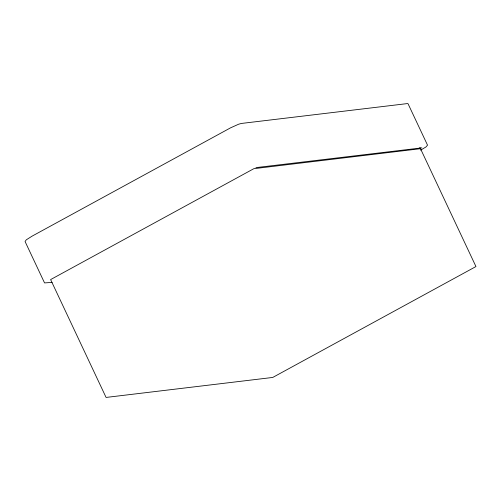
<?xml version="1.0" encoding="UTF-8"?>
<svg xmlns="http://www.w3.org/2000/svg" width="501" height="501" viewBox="0 0 501 501"><rect width="100%" height="100%" fill="white"/><g stroke="black" fill="none" stroke-linecap="round" stroke-linejoin="round"><path stroke-width="0.75" d="M420.621 150.15L425.913 147L427.535 145.171L408.046 103.763L407.501 103.569L241.476 123.44L238.67 124.192L230.56 127.836L32.133 236.121L26.302 239.816L25.069 241.52L44.551 282.921L52.123 282.389M255.936 167.622L421.811 147.87M420.496 148.703L253.832 168.687L50.62 279.583L106.074 397.431L272.738 377.447L475.95 266.551L419.844 147.319"/></g></svg>
